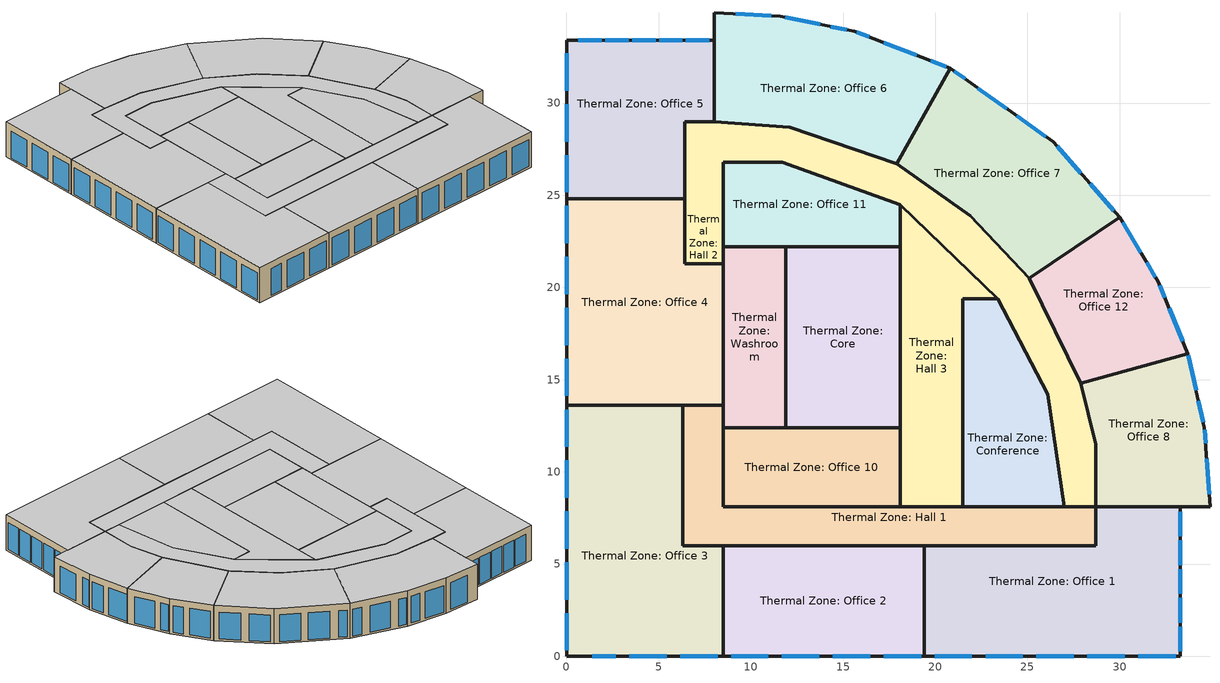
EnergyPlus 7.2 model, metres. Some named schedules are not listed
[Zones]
Thermal Zone: Office 12
 floor adiabatic: 30,23.8 32.1,20.3 33.7,16.4 27.9,14.8 25.1,20.5 z15.2
 wall outside (ASHRAE_189.1-2009_ExtWall_SteelFrame_ClimateZone 4-8): 27.9,14.8 33.7,16.4 32.1,20.3 30,23.8 25.1,20.5 27.9,14.8 z15.2:18.95
 window (ASHRAE_189.1-2009_ExtWindow_ClimateZone 4-5): 33.42,17.09 32.68,18.89 / 32.45,19.44 32.17,20.12 / 31.94,20.56 31.46,21.37 / 31.15,21.88 30.16,23.54 z15.4:18.24
 ceiling adiabatic: 27.9,14.8 33.7,16.4 32.1,20.3 30,23.8 25.1,20.5 z18.95
Thermal Zone: Core
 floor adiabatic: 11.9,22.2 18.1,22.2 18.1,12.4 11.9,12.4 z15.2
 wall outside (ASHRAE_189.1-2009_ExtWall_SteelFrame_ClimateZone 4-8): 18.1,12.4 18.1,22.2 11.9,22.2 11.9,12.4 18.1,12.4 z15.2:18.95
 ceiling adiabatic: 18.1,12.4 18.1,22.2 11.9,22.2 11.9,12.4 z18.95
Thermal Zone: Hall 2
 floor adiabatic: 8,29 12.1,28.7 17.9,26.7 21.9,23.9 25.1,20.5 27.9,14.8 28.7,11.5 28.7,8.1 27,8.1 26.1,14.2 23.4,19.4 18.1,24.5 11.7,26.8 8.5,26.8 8.5,21.3 6.4,21.3 6.4,29 z15.2
 wall outside (ASHRAE_189.1-2009_ExtWall_SteelFrame_ClimateZone 4-8): 8.5,21.3 8.5,22.2 8.5,26.8 11.7,26.8 18.1,24.5 23.4,19.4 26.1,14.2 27,8.1 28.7,8.1 28.7,11.5 27.9,14.8 25.1,20.5 21.9,23.9 17.9,26.7 12.1,28.7 8,29 6.4,29 6.4,24.8 6.4,21.3 8.5,21.3 z15.2:18.95
 ceiling adiabatic: 28.7,8.1 28.7,11.5 27.9,14.8 25.1,20.5 21.9,23.9 17.9,26.7 12.1,28.7 8,29 6.4,29 6.4,21.3 8.5,21.3 8.5,26.8 11.7,26.8 18.1,24.5 23.4,19.4 26.1,14.2 27,8.1 z18.95
Thermal Zone: Office 6
 floor adiabatic: 8,34.9 11.6,34.7 15.6,33.9 20.8,31.9 17.9,26.7 12.1,28.7 8,29 z15.2
 wall outside (ASHRAE_189.1-2009_ExtWall_SteelFrame_ClimateZone 4-8): 17.9,26.7 20.8,31.9 15.6,33.9 11.6,34.7 8,34.9 8,33.4 8,29 12.1,28.7 17.9,26.7 z15.2:18.95
 window (ASHRAE_189.1-2009_ExtWindow_ClimateZone 4-5): 15.21,33.98 14.33,34.15 / 13.76,34.27 11.87,34.65 / 11.11,34.73 9.18,34.83 / 19.01,32.59 17.2,33.28 / 20.59,31.98 19.75,32.3 / 16.42,33.59 15.73,33.85 z15.4:18.24
 ceiling adiabatic: 17.9,26.7 20.8,31.9 15.6,33.9 11.6,34.7 8,34.9 8,29 12.1,28.7 z18.95
Thermal Zone: Office 3
 floor adiabatic: 6.3,13.6 6.3,6 8.5,6 8.5,0 0,0 0,13.6 z15.2
 wall outside (ASHRAE_189.1-2009_ExtWall_SteelFrame_ClimateZone 4-8): 0,0 8.5,0 8.5,6 6.3,6 6.3,13.6 0,13.6 0,0 z15.2:18.95
 window (ASHRAE_189.1-2009_ExtWindow_ClimateZone 4-5): 1.4,0 2.67,0 / 6.17,0 8.19,0 / 3.41,0 5.43,0 / 0,7.86 0,5.84 / 0,5.1 0,3.08 / 0,2.34 0,0.32 / 0,13.38 0,11.36 / 0,10.62 0,8.6 z15.4:18.24
 ceiling adiabatic: 0,0 8.5,0 8.5,6 6.3,6 6.3,13.6 0,13.6 z18.95
Thermal Zone: Office 10
 floor adiabatic: 18.1,12.4 18.1,8.1 8.5,8.1 8.5,12.4 z15.2
 wall outside (ASHRAE_189.1-2009_ExtWall_SteelFrame_ClimateZone 4-8): 11.9,12.4 8.5,12.4 8.5,8.1 18.1,8.1 18.1,12.4 11.9,12.4 z15.2:18.95
 ceiling adiabatic: 18.1,8.1 18.1,12.4 8.5,12.4 8.5,8.1 z18.95
Thermal Zone: Office 5
 floor adiabatic: 8,33.4 8,29 6.4,29 6.4,24.8 0,24.8 0,33.4 z15.2
 wall outside (ASHRAE_189.1-2009_ExtWall_SteelFrame_ClimateZone 4-8): 0,33.4 0,24.8 6.4,24.8 6.4,29 8,29 8,33.4 0,33.4 z15.2:18.95
 window (ASHRAE_189.1-2009_ExtWindow_ClimateZone 4-5): 0,27.18 0,25.16 / 0,29.94 0,27.92 / 0,32.7 0,30.68 / 3.37,33.4 2.1,33.4 / 1.91,33.4 0.64,33.4 / 7.75,33.4 6.48,33.4 / 6.29,33.4 5.02,33.4 / 4.83,33.4 3.56,33.4 z15.4:18.24
 ceiling adiabatic: 0,24.8 6.4,24.8 6.4,29 8,29 8,33.4 0,33.4 z18.95
Thermal Zone: Office 4
 floor adiabatic: 6.4,24.8 6.4,21.3 8.5,21.3 8.5,13.6 0,13.6 0,24.8 z15.2
 wall outside (ASHRAE_189.1-2009_ExtWall_SteelFrame_ClimateZone 4-8): 0,13.6 6.3,13.6 8.5,13.6 8.5,21.3 6.4,21.3 6.4,24.8 0,24.8 0,13.6 z15.2:18.95
 window (ASHRAE_189.1-2009_ExtWindow_ClimateZone 4-5): 0,18.9 0,16.88 / 0,24.42 0,22.4 / 0,21.66 0,19.64 / 0,16.14 0,14.12 z15.4:18.24
 ceiling adiabatic: 8.5,13.6 8.5,21.3 6.4,21.3 6.4,24.8 0,24.8 0,13.6 z18.95
Thermal Zone: Office 7
 floor adiabatic: 20.8,31.9 26.4,27.9 30,23.8 25.1,20.5 21.9,23.9 17.9,26.7 z15.2
 wall outside (ASHRAE_189.1-2009_ExtWall_SteelFrame_ClimateZone 4-8): 26.4,27.9 20.8,31.9 17.9,26.7 21.9,23.9 25.1,20.5 30,23.8 26.4,27.9 z15.2:18.95
 window (ASHRAE_189.1-2009_ExtWindow_ClimateZone 4-5): 26,28.18 24.43,29.31 / 23.89,29.69 22.31,30.82 / 21.63,31.31 21.03,31.73 / 27.89,26.2 26.62,27.65 / 29.68,24.17 28.4,25.62 z15.4:18.24
 ceiling adiabatic: 25.1,20.5 30,23.8 26.4,27.9 20.8,31.9 17.9,26.7 21.9,23.9 z18.95
Thermal Zone: Conference
 floor adiabatic: 23.4,19.4 26.1,14.2 27,8.1 21.5,8.1 21.5,19.4 z15.2
 wall outside (ASHRAE_189.1-2009_ExtWall_SteelFrame_ClimateZone 4-8): 21.5,8.1 27,8.1 26.1,14.2 23.4,19.4 21.5,19.4 21.5,8.1 z15.2:18.95
 ceiling adiabatic: 21.5,8.1 27,8.1 26.1,14.2 23.4,19.4 21.5,19.4 z18.95
Thermal Zone: Washroom
 floor adiabatic: 11.9,22.2 11.9,12.4 8.5,12.4 8.5,22.2 z15.2
 wall outside (ASHRAE_189.1-2009_ExtWall_SteelFrame_ClimateZone 4-8): 8.5,12.4 11.9,12.4 11.9,22.2 8.5,22.2 8.5,21.3 8.5,13.6 8.5,12.4 z15.2:18.95
 ceiling adiabatic: 11.9,12.4 11.9,22.2 8.5,22.2 8.5,12.4 z18.95
Thermal Zone: Office 2
 floor adiabatic: 19.4,6 19.4,0 8.5,0 8.5,6 z15.2
 wall outside (ASHRAE_189.1-2009_ExtWall_SteelFrame_ClimateZone 4-8): 8.5,6 8.5,0 19.4,0 19.4,6 8.5,6 z15.2:18.95
 window (ASHRAE_189.1-2009_ExtWindow_ClimateZone 4-5): 11.69,0 13.71,0 / 17.21,0 19.23,0 / 8.93,0 10.95,0 / 14.45,0 16.47,0 z15.4:18.24
 ceiling adiabatic: 19.4,0 19.4,6 8.5,6 8.5,0 z18.95
Thermal Zone: Hall 3
 floor adiabatic: 18.1,24.5 23.4,19.4 21.5,19.4 21.5,8.1 18.1,8.1 z15.2
 wall outside (ASHRAE_189.1-2009_ExtWall_SteelFrame_ClimateZone 4-8): 21.5,19.4 23.4,19.4 18.1,24.5 18.1,22.2 18.1,12.4 18.1,8.1 21.5,8.1 21.5,19.4 z15.2:18.95
 ceiling adiabatic: 21.5,8.1 21.5,19.4 23.4,19.4 18.1,24.5 18.1,8.1 z18.95
Thermal Zone: Office 11
 floor adiabatic: 11.7,26.8 18.1,24.5 18.1,22.2 8.5,22.2 8.5,26.8 z15.2
 wall outside (ASHRAE_189.1-2009_ExtWall_SteelFrame_ClimateZone 4-8): 8.5,26.8 8.5,22.2 11.9,22.2 18.1,22.2 18.1,24.5 11.7,26.8 8.5,26.8 z15.2:18.95
 ceiling adiabatic: 18.1,22.2 18.1,24.5 11.7,26.8 8.5,26.8 8.5,22.2 z18.95
Thermal Zone: Office 8
 floor adiabatic: 33.7,16.4 34.6,12.4 34.9,8.1 28.7,8.1 28.7,11.5 27.9,14.8 z15.2
 wall outside (ASHRAE_189.1-2009_ExtWall_SteelFrame_ClimateZone 4-8): 33.7,16.4 27.9,14.8 28.7,11.5 28.7,8.1 33.3,8.1 34.9,8.1 34.6,12.4 33.7,16.4 z15.2:18.95
 window (ASHRAE_189.1-2009_ExtWindow_ClimateZone 4-5): 34.53,12.7 34.27,13.87 / 34.85,8.78 34.72,10.71 / 34.66,11.54 34.61,12.27 z15.4:18.24; 34.15,14.42 33.72,16.32 z15.41:18.25
 ceiling adiabatic: 34.9,8.1 34.6,12.4 33.7,16.4 27.9,14.8 28.7,11.5 28.7,8.1 z18.95
Thermal Zone: Hall 1
 floor adiabatic: 8.5,13.6 8.5,8.1 28.7,8.1 28.7,6 6.3,6 6.3,13.6 z15.2
 wall outside (ASHRAE_189.1-2009_ExtWall_SteelFrame_ClimateZone 4-8): 21.5,8.1 18.1,8.1 8.5,8.1 8.5,12.4 8.5,13.6 6.3,13.6 6.3,6 8.5,6 19.4,6 28.7,6 28.7,8.1 27,8.1 21.5,8.1 z15.2:18.95
 ceiling adiabatic: 6.3,6 28.7,6 28.7,8.1 8.5,8.1 8.5,13.6 6.3,13.6 z18.95
Thermal Zone: Office 1
 floor adiabatic: 33.3,8.1 33.3,0 19.4,0 19.4,6 28.7,6 28.7,8.1 z15.2
 wall outside (ASHRAE_189.1-2009_ExtWall_SteelFrame_ClimateZone 4-8): 28.7,8.1 28.7,6 19.4,6 19.4,0 33.3,0 33.3,8.1 28.7,8.1 z15.2:18.95
 window (ASHRAE_189.1-2009_ExtWindow_ClimateZone 4-5): 22.73,0 24.75,0 / 28.25,0 30.27,0 / 31.01,0 33.03,0 / 25.49,0 27.51,0 / 19.97,0 21.99,0 / 33.3,0.27 33.3,1.61 / 33.3,6.51 33.3,7.84 / 33.3,3.39 33.3,4.72 / 33.3,1.83 33.3,3.16 / 33.3,4.95 33.3,6.28 z15.4:18.24
 ceiling adiabatic: 33.3,0 33.3,8.1 28.7,8.1 28.7,6 19.4,6 19.4,0 z18.95
 roof outside (ASHRAE_189.1-2009_ExtRoof_IEAD_ClimateZone 2-5): 33.3,0 33.3,8.1 28.7,8.1 28.7,6 19.4,6 19.4,0 z18.95
[Site:Location]
OS:Site 1: Latitude {deg}=48.2; Longitude {deg}=17.2; Time Zone {hr}=1; Elevation {m}=130
[Building]
Medium Office: North Axis {deg}=-0; Loads Convergence Tolerance Value=0.04; Temperature Convergence Tolerance Value {deltaC}=0.4; Solar Distribution=FullExterior; Maximum Number of Warmup Days=25
[Material] Thermal Absorptance=0.9
Name | Roughness | Thickness {m} | Conductivity {W/m-K} | Density {kg/m3} | Specific Heat {J/kg-K} | Solar Absorptance | Visible Absorptance
Wall Insulation [39] | MediumRough | 0.1184 | 0.045 | 265 | 836.8 | 0.7 | 0.7
Roof Insulation [21] | MediumRough | 0.2105 | 0.049 | 265 | 836.8 | 0.7 | 0.7
Metal Decking | MediumSmooth | 0.0015 | 45.006 | 7680 | 418.4 | 0.7 | 0.3
Roof Membrane | VeryRough | 0.0095 | 0.16 | 1121.29 | 1460 | 0.7 | 0.7
1/2IN Gypsum | Smooth | 0.0127 | 0.16 | 784.9 | 830 | 0.92 | 0.92
[Material:NoMass]
MAT-SHEATH: Roughness=Rough; Thermal Resistance {m2-K/W}=0.3626; Thermal Absorptance=0.9; Solar Absorptance=0.7; Visible Absorptance=0.7
[WindowMaterial:Glazing]
Theoretical Glass [207]: Optical Data Type=SpectralAverage; Thickness {m}=0.003; Solar Transmittance at Normal Incidence=0.3311; Front Side Solar Reflectance at Normal Incidence=0.6189; Back Side Solar Reflectance at Normal Incidence=0.6189; Visible Transmittance at Normal Incidence=0.44; Front Side Visible Reflectance at Normal Incidence=0.51; Back Side Visible Reflectance at Normal Incidence=0.51; Infrared Transmittance at Normal Incidence=0; Front Side Infrared Hemispherical Emissivity=0.9; Back Side Infrared Hemispherical Emissivity=0.9; Conductivity {W/m-K}=0.0133; Dirt Correction Factor for Solar and Visible Transmittance=1; Solar Diffusing=No
[Construction]
ASHRAE_189.1-2009_ExtRoof_IEAD_ClimateZone 2-5: Roof Membrane, Roof Insulation [21], Metal Decking
ASHRAE_189.1-2009_ExtWindow_ClimateZone 4-5: Theoretical Glass [207]
ASHRAE_189.1-2009_ExtWall_SteelFrame_ClimateZone 4-8: MAT-SHEATH, Wall Insulation [39], 1/2IN Gypsum
[Zone]
Thermal Zone: Office 12; Thermal Zone: Core; Thermal Zone: Hall 2; Thermal Zone: Office 6; Thermal Zone: Office 3; Thermal Zone: Office 10; Thermal Zone: Office 5; Thermal Zone: Office 4; Thermal Zone: Office 7; Thermal Zone: Conference; Thermal Zone: Washroom; Thermal Zone: Office 2; Thermal Zone: Hall 3; Thermal Zone: Office 11; Thermal Zone: Office 8; Thermal Zone: Hall 1; Thermal Zone: Office 1
[ZoneControl:Thermostat] Control Object Type 1=ThermostatSetpoint:DualSetpoint
Name | Zone or ZoneList | Control Type Schedule | Control Name 1
Thermal Zone: Office 12 Thermostat | Thermal Zone: Office 12 | Thermal Zone: Office 12 Thermostat Schedule | OS:ThermostatSetpoint:DualSetpoint 12
Thermal Zone: Core Thermostat | Thermal Zone: Core | Thermal Zone: Core Thermostat Schedule | OS:ThermostatSetpoint:DualSetpoint 2
Thermal Zone: Hall 2 Thermostat | Thermal Zone: Hall 2 | Thermal Zone: Hall 2 Thermostat Schedule | OS:ThermostatSetpoint:DualSetpoint 15
Thermal Zone: Office 6 Thermostat | Thermal Zone: Office 6 | Thermal Zone: Office 6 Thermostat Schedule | OS:ThermostatSetpoint:DualSetpoint 5
Thermal Zone: Office 3 Thermostat | Thermal Zone: Office 3 | Thermal Zone: Office 3 Thermostat Schedule | OS:ThermostatSetpoint:DualSetpoint 16
Thermal Zone: Office 10 Thermostat | Thermal Zone: Office 10 | Thermal Zone: Office 10 Thermostat Schedule | OS:ThermostatSetpoint:DualSetpoint 3
Thermal Zone: Office 5 Thermostat | Thermal Zone: Office 5 | Thermal Zone: Office 5 Thermostat Schedule | OS:ThermostatSetpoint:DualSetpoint 17
Thermal Zone: Office 4 Thermostat | Thermal Zone: Office 4 | Thermal Zone: Office 4 Thermostat Schedule | OS:ThermostatSetpoint:DualSetpoint 7
Thermal Zone: Office 7 Thermostat | Thermal Zone: Office 7 | Thermal Zone: Office 7 Thermostat Schedule | OS:ThermostatSetpoint:DualSetpoint 4
Thermal Zone: Conference Thermostat | Thermal Zone: Conference | Thermal Zone: Conference Thermostat Schedule | OS:ThermostatSetpoint:DualSetpoint 13
Thermal Zone: Washroom Thermostat | Thermal Zone: Washroom | Thermal Zone: Washroom Thermostat Schedule | OS:ThermostatSetpoint:DualSetpoint 11
Thermal Zone: Office 2 Thermostat | Thermal Zone: Office 2 | Thermal Zone: Office 2 Thermostat Schedule | OS:ThermostatSetpoint:DualSetpoint 8
Thermal Zone: Hall 3 Thermostat | Thermal Zone: Hall 3 | Thermal Zone: Hall 3 Thermostat Schedule | OS:ThermostatSetpoint:DualSetpoint 14
Thermal Zone: Office 11 Thermostat | Thermal Zone: Office 11 | Thermal Zone: Office 11 Thermostat Schedule | OS:ThermostatSetpoint:DualSetpoint 6
Thermal Zone: Office 8 Thermostat | Thermal Zone: Office 8 | Thermal Zone: Office 8 Thermostat Schedule | OS:ThermostatSetpoint:DualSetpoint 10
Thermal Zone: Hall 1 Thermostat | Thermal Zone: Hall 1 | Thermal Zone: Hall 1 Thermostat Schedule | OS:ThermostatSetpoint:DualSetpoint 1
Thermal Zone: Office 1 Thermostat | Thermal Zone: Office 1 | Thermal Zone: Office 1 Thermostat Schedule | OS:ThermostatSetpoint:DualSetpoint 9
[ThermostatSetpoint:DualSetpoint] Heating Setpoint Temperature Schedule=Medium Office_HtgSetp; Cooling Setpoint Temperature Schedule=Medium Office_ClgSetp
OS:ThermostatSetpoint:DualSetpoint 12; OS:ThermostatSetpoint:DualSetpoint 2; OS:ThermostatSetpoint:DualSetpoint 15; OS:ThermostatSetpoint:DualSetpoint 5; OS:ThermostatSetpoint:DualSetpoint 16; OS:ThermostatSetpoint:DualSetpoint 3; OS:ThermostatSetpoint:DualSetpoint 17; OS:ThermostatSetpoint:DualSetpoint 7; OS:ThermostatSetpoint:DualSetpoint 4; OS:ThermostatSetpoint:DualSetpoint 13; OS:ThermostatSetpoint:DualSetpoint 11; OS:ThermostatSetpoint:DualSetpoint 8; OS:ThermostatSetpoint:DualSetpoint 14; OS:ThermostatSetpoint:DualSetpoint 6; OS:ThermostatSetpoint:DualSetpoint 10; OS:ThermostatSetpoint:DualSetpoint 1; OS:ThermostatSetpoint:DualSetpoint 9
[ZoneVentilation:DesignFlowRate] Schedule=Medium Office_Bldg_Occ 1; Design Flow Rate Calculation Method=Flow/Person; Flow Rate per Person {m3/s-person}=0.0107645
Name | Zone or ZoneList
Thermal Zone: Office 12 Ventilation per Person | Thermal Zone: Office 12
Thermal Zone: Core Ventilation per Person | Thermal Zone: Core
Thermal Zone: Hall 2 Ventilation per Person | Thermal Zone: Hall 2
Thermal Zone: Office 6 Ventilation per Person | Thermal Zone: Office 6
Thermal Zone: Office 3 Ventilation per Person | Thermal Zone: Office 3
Thermal Zone: Office 10 Ventilation per Person | Thermal Zone: Office 10
Thermal Zone: Office 5 Ventilation per Person | Thermal Zone: Office 5
Thermal Zone: Office 4 Ventilation per Person | Thermal Zone: Office 4
Thermal Zone: Office 7 Ventilation per Person | Thermal Zone: Office 7
Thermal Zone: Conference Ventilation per Person | Thermal Zone: Conference
Thermal Zone: Washroom Ventilation per Person | Thermal Zone: Washroom
Thermal Zone: Office 2 Ventilation per Person | Thermal Zone: Office 2
Thermal Zone: Hall 3 Ventilation per Person | Thermal Zone: Hall 3
Thermal Zone: Office 11 Ventilation per Person | Thermal Zone: Office 11
Thermal Zone: Office 8 Ventilation per Person | Thermal Zone: Office 8
Thermal Zone: Hall 1 Ventilation per Person | Thermal Zone: Hall 1
Thermal Zone: Office 1 Ventilation per Person | Thermal Zone: Office 1
[Schedule:Day:Interval]
Medium Office_ClgSetp Rule 3 Day Schedule; Medium Office_ClgSetp Summer Design Day: No, 06:00, 26.7, 22:00, 24, 24:00, 26.7
Medium Office_Bldg_Occ Summer Design Day 1: No, 06:00, 0, 22:00, 1, 24:00, 0.05
Medium Office_Bldg_Occ Winter Design Day 1; Medium Office_HtgSetp Default Schedule 1; Medium Office_ClgSetp Default Schedule; Medium Office_Bldg_Occ Default Schedule 1; Medium Office_Bldg_Occ Rule 1 Day Schedule 1: No, 24:00, 0
Medium Office_HtgSetp Rule 3 Day Schedule 1: No, 06:00, 15.6, 22:00, 21, 24:00, 15.6
Medium Office_ClgSetp Rule 1 Day Schedule; Medium Office_ClgSetp Winter Design Day: No, 24:00, 26.7
Medium Office_HtgSetp Rule 1 Day Schedule 1; Medium Office_HtgSetp Summer Design Day 1: No, 24:00, 15.6
Medium Office_HtgSetp Rule 2 Day Schedule 1: No, 06:00, 15.6, 18:00, 21, 24:00, 15.6
Medium Office_Bldg_Occ Rule 3 Day Schedule 1: No, 06:00, 0, 07:00, 0.1, 08:00, 0.2, 12:00, 0.95, 13:00, 0.5, 17:00, 0.95, 18:00, 0.7, 20:00, 0.4, 22:00, 0.1, 24:00, 0.05
Medium Office_HtgSetp Winter Design Day 1: No, 24:00, 21
Medium Office_Bldg_Occ Rule 2 Day Schedule 1: No, 06:00, 0, 08:00, 0.1, 14:00, 0.5, 17:00, 0.1, 24:00, 0
Medium Office_ClgSetp Rule 2 Day Schedule: No, 06:00, 26.7, 18:00, 24, 24:00, 26.7
[Schedule:Week:Daily]
Schedule:Week:Daily {84fd3ea6-5bf0-4c36-9228-b0d4dc7fb9be}: Medium Office_Bldg_Occ Default Schedule 1, Medium Office_Bldg_Occ Default Schedule 1, Medium Office_Bldg_Occ Default Schedule 1, Medium Office_Bldg_Occ Default Schedule 1, Medium Office_Bldg_Occ Rule 3 Day Schedule 1, Medium Office_Bldg_Occ Rule 3 Day Schedule 1, Medium Office_Bldg_Occ Rule 2 Day Schedule 1, Medium Office_Bldg_Occ Default Schedule 1, Medium Office_Bldg_Occ Summer Design Day 1, Medium Office_Bldg_Occ Winter Design Day 1, Medium Office_Bldg_Occ Default Schedule 1, Medium Office_Bldg_Occ Default Schedule 1
Schedule:Week:Daily {ab610d92-30df-4326-8305-f4630438457d}: Medium Office_Bldg_Occ Rule 1 Day Schedule 1, Medium Office_Bldg_Occ Rule 3 Day Schedule 1, Medium Office_Bldg_Occ Rule 3 Day Schedule 1, Medium Office_Bldg_Occ Rule 3 Day Schedule 1, Medium Office_Bldg_Occ Rule 3 Day Schedule 1, Medium Office_Bldg_Occ Rule 3 Day Schedule 1, Medium Office_Bldg_Occ Rule 2 Day Schedule 1, Medium Office_Bldg_Occ Default Schedule 1, Medium Office_Bldg_Occ Summer Design Day 1, Medium Office_Bldg_Occ Winter Design Day 1, Medium Office_Bldg_Occ Default Schedule 1, Medium Office_Bldg_Occ Default Schedule 1
Schedule:Week:Daily {17c5ddb5-721e-4234-8bdb-16661d455ea3}: Medium Office_ClgSetp Default Schedule, Medium Office_ClgSetp Default Schedule, Medium Office_ClgSetp Default Schedule, Medium Office_ClgSetp Default Schedule, Medium Office_ClgSetp Rule 3 Day Schedule, Medium Office_ClgSetp Rule 3 Day Schedule, Medium Office_ClgSetp Rule 2 Day Schedule, Medium Office_ClgSetp Default Schedule, Medium Office_ClgSetp Summer Design Day, Medium Office_ClgSetp Winter Design Day, Medium Office_ClgSetp Default Schedule, Medium Office_ClgSetp Default Schedule
Schedule:Week:Daily {2d1a30a1-002e-4865-9bf1-a25cb54536a8}: Medium Office_ClgSetp Rule 1 Day Schedule, Medium Office_ClgSetp Rule 3 Day Schedule, Medium Office_ClgSetp Rule 3 Day Schedule, Medium Office_ClgSetp Rule 3 Day Schedule, Medium Office_ClgSetp Rule 3 Day Schedule, Medium Office_ClgSetp Rule 3 Day Schedule, Medium Office_ClgSetp Rule 2 Day Schedule, Medium Office_ClgSetp Default Schedule, Medium Office_ClgSetp Summer Design Day, Medium Office_ClgSetp Winter Design Day, Medium Office_ClgSetp Default Schedule, Medium Office_ClgSetp Default Schedule
Schedule:Week:Daily {ee1c6c58-a06c-4126-afba-79b91c90f0c1}: Medium Office_HtgSetp Default Schedule 1, Medium Office_HtgSetp Default Schedule 1, Medium Office_HtgSetp Default Schedule 1, Medium Office_HtgSetp Default Schedule 1, Medium Office_HtgSetp Rule 3 Day Schedule 1, Medium Office_HtgSetp Rule 3 Day Schedule 1, Medium Office_HtgSetp Rule 2 Day Schedule 1, Medium Office_HtgSetp Default Schedule 1, Medium Office_HtgSetp Summer Design Day 1, Medium Office_HtgSetp Winter Design Day 1, Medium Office_HtgSetp Default Schedule 1, Medium Office_HtgSetp Default Schedule 1
Schedule:Week:Daily {27edcc37-6dfc-4e7c-b0d7-f3e982628722}: Medium Office_HtgSetp Rule 1 Day Schedule 1, Medium Office_HtgSetp Rule 3 Day Schedule 1, Medium Office_HtgSetp Rule 3 Day Schedule 1, Medium Office_HtgSetp Rule 3 Day Schedule 1, Medium Office_HtgSetp Rule 3 Day Schedule 1, Medium Office_HtgSetp Rule 3 Day Schedule 1, Medium Office_HtgSetp Rule 2 Day Schedule 1, Medium Office_HtgSetp Default Schedule 1, Medium Office_HtgSetp Summer Design Day 1, Medium Office_HtgSetp Winter Design Day 1, Medium Office_HtgSetp Default Schedule 1, Medium Office_HtgSetp Default Schedule 1
[Schedule:Year]
Medium Office_Bldg_Occ 1: Schedule:Week:Daily {84fd3ea6-5bf0-4c36-9228-b0d4dc7fb9be}, 1, 1, 1, 3, Schedule:Week:Daily {ab610d92-30df-4326-8305-f4630438457d}, 1, 4, 12, 31
Medium Office_ClgSetp: Schedule:Week:Daily {17c5ddb5-721e-4234-8bdb-16661d455ea3}, 1, 1, 1, 3, Schedule:Week:Daily {2d1a30a1-002e-4865-9bf1-a25cb54536a8}, 1, 4, 12, 31
Medium Office_HtgSetp: Schedule:Week:Daily {ee1c6c58-a06c-4126-afba-79b91c90f0c1}, 1, 1, 1, 3, Schedule:Week:Daily {27edcc37-6dfc-4e7c-b0d7-f3e982628722}, 1, 4, 12, 31
[Schedule:Compact]
Thermal Zone: Office 12 Thermostat Schedule; Thermal Zone: Core Thermostat Schedule; Thermal Zone: Hall 2 Thermostat Schedule; Thermal Zone: Office 6 Thermostat Schedule; Thermal Zone: Office 3 Thermostat Schedule; Thermal Zone: Office 10 Thermostat Schedule; Thermal Zone: Office 5 Thermostat Schedule; Thermal Zone: Office 4 Thermostat Schedule; Thermal Zone: Office 7 Thermostat Schedule; Thermal Zone: Conference Thermostat Schedule; Thermal Zone: Washroom Thermostat Schedule; Thermal Zone: Office 2 Thermostat Schedule; Thermal Zone: Hall 3 Thermostat Schedule; Thermal Zone: Office 11 Thermostat Schedule; Thermal Zone: Office 8 Thermostat Schedule; Thermal Zone: Hall 1 Thermostat Schedule; Thermal Zone: Office 1 Thermostat Schedule: Through: 12/31, For: AllDays, Until: 24:00, 4
